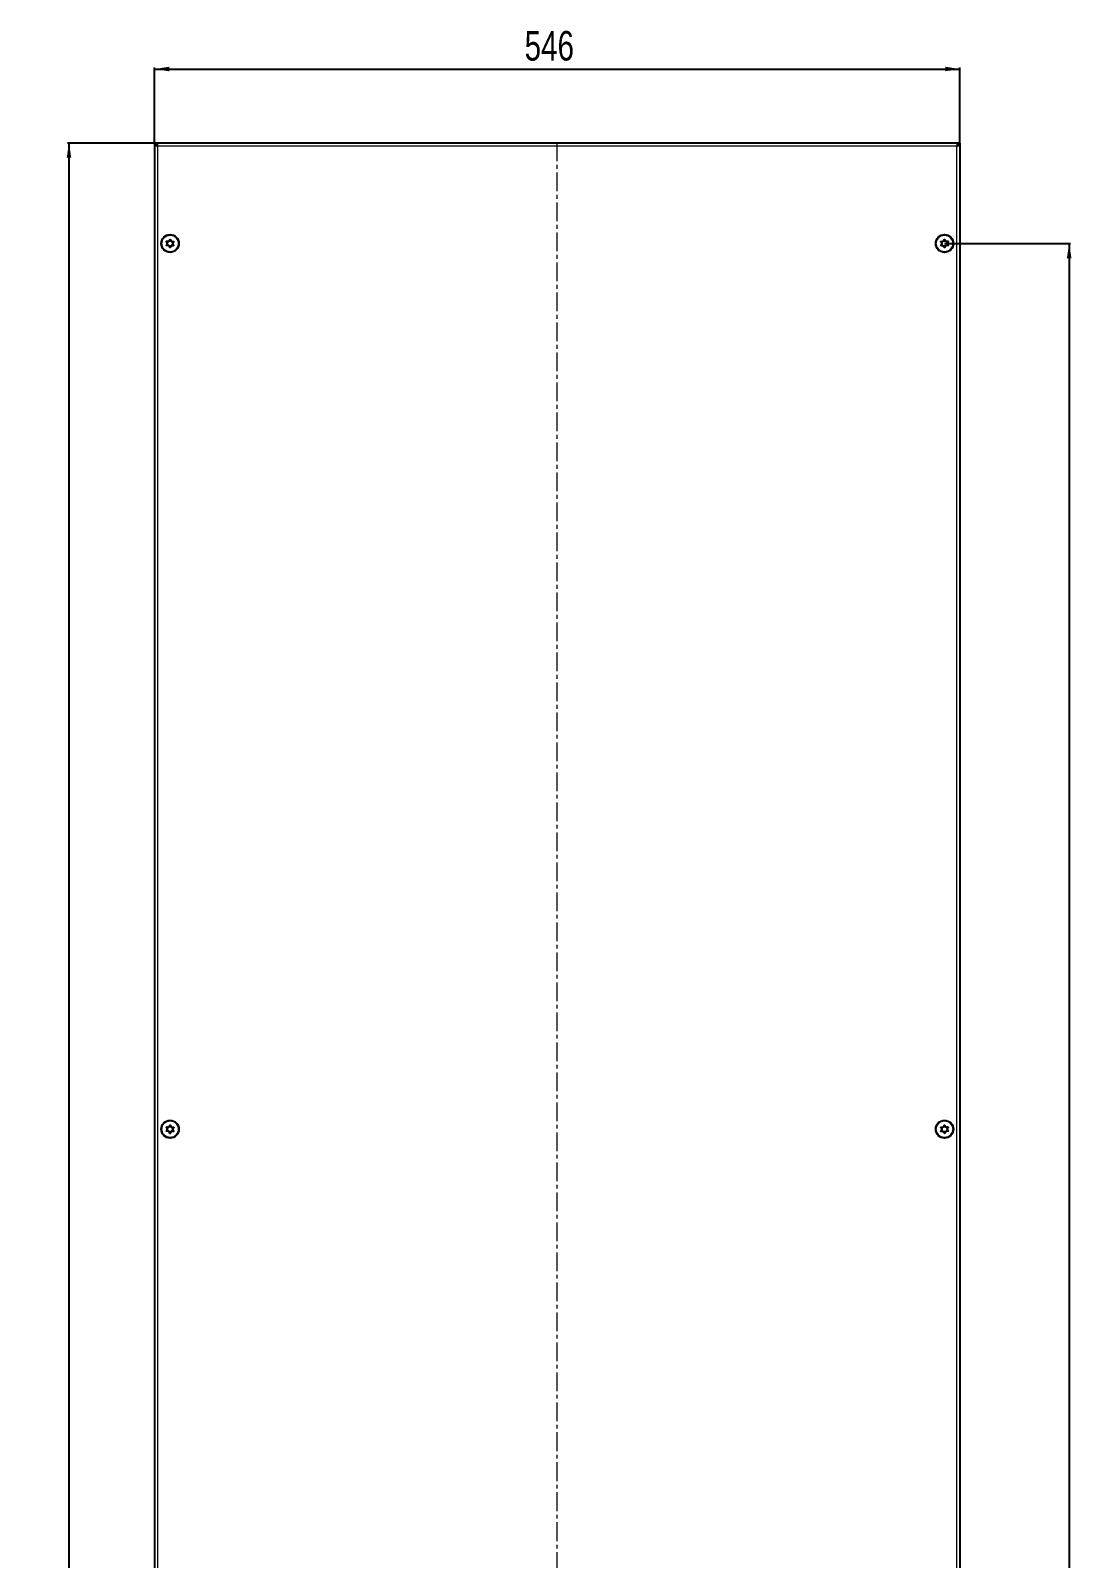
# Model space of a CAD drawing. Header units: millimetres. Extents: x -43 to 1513, y -869 to 1304.
# Drawn here: x -43 to 663, y 236 to 1271 of the extents above; entities that cross this region are included whole.
import ezdxf

# ---------------------------------------------------------------- set-up
doc = ezdxf.new("R2010")
doc.units = ezdxf.units.MM
doc.linetypes.add('CENTERX2', pattern=[20.32, 12.7, -2.54, 2.54, -2.54])
doc.layers.add('FORMAT', color=7, linetype='Continuous')
doc.styles.add('SLDTEXTSTYLE0', font='TXT', dxfattribs={"width": 0.75})
doc.dimstyles.new('SLDDIMSTYLE0', dxfattribs={"dimtxt": 20, "dimasz": 10, "dimexe": 0, "dimexo": 0.0625, "dimgap": 5, "dimtad": 2, "dimdec": 1, "dimrnd": 1e-09, "dimzin": 12, "dimdsep": 46, "dimtxsty": 'SLDTEXTSTYLE0', "dimsah": 1, "dimcen": 0.09, "dimadec": 0, "dimazin": 3, "dimtfac": 1, "dimtofl": 0, "dimtmove": 0, "dimatfit": 3, "dimfxl": 0, "dimfrac": 2, "dimtolj": 1, "dimtzin": 12, "dimarcsym": 0})

# ---------------------------------------------------------------- blocks, each defined once
blk = doc.blocks.new('_D')
at = {"layer": 'FORMAT'}
for p, q in [((41.5, 1194.4), (41.5, 1245.5)), ((41.5, 1244.5), (587.5, 1244.5)), ((587.5, 1194.4), (587.5, 1245.5))]:
    blk.add_line(p, q, dxfattribs=at)
for points in [[(41.5, 1244.5), (51.5, 1243), (51.5, 1246.1)], [(587.5, 1244.5), (577.5, 1246.1), (577.5, 1243)]]:
    blk.add_solid(points, dxfattribs=at)
at = {"layer": 'FORMAT', "insert": (292.4, 1270.3), "char_height": 20, "attachment_point": 1, "style": 'SLDTEXTSTYLE0'}
blk.add_mtext('546', dxfattribs=at)
blk = doc.blocks.new('_D_1')
at = {"layer": 'FORMAT'}
for p, q in [((43.2, 1194.4), (-17.5, 1194.4)), ((-16.5, 1194.4), (-16.5, -766.6)), ((43.2, -766.6), (-17.5, -766.6))]:
    blk.add_line(p, q, dxfattribs=at)
for points in [[(-16.5, 1194.4), (-18, 1184.4), (-14.9, 1184.4)], [(-16.5, -766.6), (-14.9, -756.6), (-18, -756.6)]]:
    blk.add_solid(points, dxfattribs=at)
at = {"layer": 'FORMAT', "insert": (-42.2, 184.3), "char_height": 20, "attachment_point": 1, "rotation": 90, "style": 'SLDTEXTSTYLE0'}
blk.add_mtext('1961', dxfattribs=at)
blk = doc.blocks.new('_D_2')
at = {"layer": 'FORMAT'}
for p, q in [((577.1, 1126.4), (662.5, 1126.4)), ((661.5, 1126.4), (661.5, -698.6)), ((577.1, -698.6), (662.5, -698.6))]:
    blk.add_line(p, q, dxfattribs=at)
for points in [[(661.5, 1126.4), (660, 1116.4), (663.1, 1116.4)], [(661.5, -698.6), (663.1, -688.6), (660, -688.6)]]:
    blk.add_solid(points, dxfattribs=at)
at = {"layer": 'FORMAT', "insert": (635.8, 184.3), "char_height": 20, "attachment_point": 1, "rotation": 90, "style": 'SLDTEXTSTYLE0'}
blk.add_mtext('1825', dxfattribs=at)

msp = doc.modelspace()

# ---------------------------------------------------------------- linework, layer by layer
at = {"color": 7, "linetype": 'Continuous', "lineweight": 25}
for p, q in [((41.54, 1194.36), (41.54, -766.64)), ((41.54, 1194.36), (43.04, 1194.36)), ((585.84, 1194.36), (43.24, 1194.36)), ((43.24, 1193.23), (43.24, 1194.36)), ((585.84, 1194.36), (585.84, 1193.24)), ((587.54, 1194.36), (586.04, 1194.36)), ((587.54, -766.64), (587.54, 1194.36))]:
    msp.add_line(p, q, dxfattribs=at)
at = {"color": 8, "linetype": 'Continuous', "lineweight": 18}
for p, q in [((585.44, 1192.26), (43.64, 1192.26)), ((43.64, 1192.26), (43.64, -764.54)), ((585.44, -764.54), (585.44, 1192.26))]:
    msp.add_line(p, q, dxfattribs=at)
at = {"color": 7, "linetype": 'Continuous', "lineweight": 25}
for centre, radius in [((52.04, 1126.36), 6), ((52.04, 1126.36), 5.79), ((52.04, 1126.36), 1.85), ((577.04, 1126.36), 6), ((577.04, 1126.36), 5.79), ((577.04, 1126.36), 1.85), ((52.04, 526.36), 6), ((52.04, 526.36), 5.79), ((52.04, 526.36), 1.85), ((577.04, 526.36), 6), ((577.04, 526.36), 5.79), ((577.04, 526.36), 1.85)]:
    msp.add_circle(centre, radius, dxfattribs=at)
for points, knots in [([(41.54, 1194.36), (41.58, 1194.18), (41.64, 1193.82), (42.15, 1193.29), (42.85, 1192.77), (43.39, 1192.42), (43.64, 1192.26)], [0, 0, 0, 0, 0.2547568, 0.5096489, 0.7645419, 1, 1, 1, 1]), ([(43.04, 1194.36), (43.05, 1194.27), (43.05, 1194.11), (43.07, 1193.93), (43.1, 1193.75), (43.15, 1193.54), (43.21, 1193.33), (43.27, 1193.14), (43.34, 1192.98), (43.42, 1192.77), (43.51, 1192.56), (43.59, 1192.39), (43.63, 1192.29), (43.64, 1192.26)], [0, 0, 0, 0, 0.12941721, 0.22693452, 0.25952976, 0.38893904, 0.51902217, 0.55849148, 0.65740068, 0.75642243, 0.85668764, 0.95873488, 1, 1, 1, 1]), ([(585.44, 1192.26), (585.73, 1192.44), (586.29, 1192.79), (586.99, 1193.33), (587.46, 1193.85), (587.52, 1194.19), (587.54, 1194.36)], [0, 0, 0, 0, 0.2547527, 0.5096447, 0.7645377, 1, 1, 1, 1]), ([(585.44, 1192.26), (585.49, 1192.35), (585.56, 1192.51), (585.64, 1192.69), (585.71, 1192.87), (585.79, 1193.08), (585.86, 1193.28), (585.92, 1193.47), (585.96, 1193.64), (586, 1193.85), (586.03, 1194.06), (586.04, 1194.23), (586.04, 1194.33), (586.04, 1194.36)], [0, 0, 0, 0, 0.1294172, 0.2269345, 0.2595298, 0.388939, 0.5190222, 0.5584915, 0.6574007, 0.7564224, 0.8566876, 0.9587349, 1, 1, 1, 1]), ([(54.5, 1127.71), (54.49, 1127.72), (54.47, 1127.74), (54.42, 1127.76), (54.28, 1127.78), (53.89, 1127.78), (53.35, 1127.76), (52.79, 1128.07), (52.52, 1128.5), (52.34, 1128.86), (52.23, 1129.07), (52.16, 1129.13), (52.13, 1129.16), (52.09, 1129.16), (52.06, 1129.15), (52, 1129.11), (51.85, 1128.89), (51.64, 1128.46), (51.19, 1127.91), (50.48, 1127.82), (50.01, 1127.88), (49.74, 1127.86), (49.68, 1127.84), (49.65, 1127.82), (49.64, 1127.79), (49.64, 1127.75), (49.64, 1127.71), (49.67, 1127.63), (49.78, 1127.43), (49.98, 1127.11), (50.2, 1126.64), (50.16, 1126.01), (49.86, 1125.56), (49.64, 1125.23), (49.58, 1125.09), (49.58, 1125.04), (49.59, 1125), (49.62, 1124.98), (49.67, 1124.95), (49.81, 1124.93), (50.2, 1124.94), (50.74, 1124.95), (51.3, 1124.65), (51.57, 1124.21), (51.75, 1123.86), (51.86, 1123.65), (51.93, 1123.58), (51.96, 1123.56), (52, 1123.56), (52.03, 1123.57), (52.08, 1123.61), (52.24, 1123.83), (52.45, 1124.25), (52.9, 1124.8), (53.61, 1124.89), (54.08, 1124.84), (54.35, 1124.85), (54.41, 1124.88), (54.44, 1124.9), (54.45, 1124.93), (54.45, 1124.96), (54.45, 1125.01), (54.42, 1125.08), (54.31, 1125.28), (54.11, 1125.61), (53.89, 1126.08), (53.93, 1126.71), (54.23, 1127.16), (54.45, 1127.49), (54.51, 1127.62), (54.51, 1127.68), (54.5, 1127.7), (54.5, 1127.71)], [0, 0, 0, 0, 0.0020087, 0.00442, 0.0093647, 0.0255282, 0.0677053, 0.0957862, 0.1246456, 0.1503415, 0.1605194, 0.1633943, 0.1656965, 0.1672448, 0.1688741, 0.1707699, 0.1786058, 0.2119941, 0.2499945, 0.2879948, 0.3213831, 0.329219, 0.3311148, 0.3327441, 0.3342924, 0.3362166, 0.3385353, 0.3413178, 0.349662, 0.3753578, 0.4042173, 0.4322982, 0.4744753, 0.4906388, 0.4966691, 0.49844, 0.5, 0.5020087, 0.50442, 0.5093647, 0.5255282, 0.5677053, 0.5957862, 0.6246456, 0.6503415, 0.6605194, 0.6633943, 0.6656965, 0.6672448, 0.6688741, 0.6707699, 0.6786058, 0.7119941, 0.7499945, 0.7879948, 0.8213831, 0.829219, 0.8311148, 0.8327441, 0.8342924, 0.8362166, 0.8385353, 0.8413178, 0.849662, 0.8753578, 0.9042173, 0.9322982, 0.9744753, 0.9906388, 0.9966691, 0.99844, 1, 1, 1, 1]), ([(574.59, 1127.71), (574.59, 1127.7), (574.58, 1127.67), (574.59, 1127.61), (574.64, 1127.48), (574.86, 1127.16), (575.16, 1126.71), (575.2, 1126.08), (574.98, 1125.61), (574.77, 1125.27), (574.66, 1125.06), (574.64, 1124.97), (574.64, 1124.93), (574.65, 1124.9), (574.68, 1124.88), (574.74, 1124.85), (575.01, 1124.84), (575.48, 1124.89), (576.19, 1124.8), (576.64, 1124.25), (576.85, 1123.83), (577, 1123.61), (577.06, 1123.57), (577.09, 1123.56), (577.12, 1123.56), (577.16, 1123.58), (577.19, 1123.61), (577.24, 1123.67), (577.35, 1123.87), (577.52, 1124.21), (577.79, 1124.65), (578.35, 1124.95), (578.89, 1124.94), (579.28, 1124.93), (579.43, 1124.95), (579.48, 1124.98), (579.5, 1125.01), (579.51, 1125.05), (579.5, 1125.1), (579.44, 1125.24), (579.23, 1125.56), (578.93, 1126.01), (578.89, 1126.64), (579.11, 1127.11), (579.32, 1127.44), (579.43, 1127.65), (579.45, 1127.74), (579.45, 1127.79), (579.44, 1127.82), (579.41, 1127.84), (579.35, 1127.86), (579.08, 1127.88), (578.61, 1127.82), (577.9, 1127.91), (577.45, 1128.46), (577.24, 1128.89), (577.08, 1129.11), (577.03, 1129.15), (577, 1129.16), (576.97, 1129.16), (576.93, 1129.14), (576.9, 1129.11), (576.85, 1129.04), (576.74, 1128.85), (576.57, 1128.5), (576.3, 1128.07), (575.74, 1127.76), (575.2, 1127.78), (574.81, 1127.78), (574.66, 1127.76), (574.61, 1127.73), (574.6, 1127.72), (574.59, 1127.71)], [0, 0, 0, 0, 0.0020087, 0.00442, 0.0093647, 0.0255282, 0.0677053, 0.0957862, 0.1246456, 0.1503415, 0.1605194, 0.1633943, 0.1656965, 0.1672448, 0.1688741, 0.1707699, 0.1786058, 0.2119941, 0.2499945, 0.2879948, 0.3213831, 0.329219, 0.3311148, 0.3327441, 0.3342924, 0.3362166, 0.3385353, 0.3413178, 0.349662, 0.3753578, 0.4042173, 0.4322982, 0.4744753, 0.4906388, 0.4966691, 0.49844, 0.5, 0.5020087, 0.50442, 0.5093647, 0.5255282, 0.5677053, 0.5957862, 0.6246456, 0.6503415, 0.6605194, 0.6633943, 0.6656965, 0.6672448, 0.6688741, 0.6707699, 0.6786058, 0.7119941, 0.7499945, 0.7879948, 0.8213831, 0.829219, 0.8311148, 0.8327441, 0.8342924, 0.8362166, 0.8385353, 0.8413178, 0.849662, 0.8753578, 0.9042173, 0.9322982, 0.9744753, 0.9906388, 0.9966691, 0.99844, 1, 1, 1, 1]), ([(54.5, 527.71), (54.49, 527.72), (54.47, 527.74), (54.42, 527.76), (54.28, 527.78), (53.89, 527.78), (53.35, 527.76), (52.79, 528.07), (52.52, 528.5), (52.34, 528.86), (52.23, 529.07), (52.16, 529.13), (52.13, 529.16), (52.09, 529.16), (52.06, 529.15), (52, 529.11), (51.85, 528.89), (51.64, 528.46), (51.19, 527.91), (50.48, 527.82), (50.01, 527.88), (49.74, 527.86), (49.68, 527.84), (49.65, 527.82), (49.64, 527.79), (49.64, 527.75), (49.64, 527.71), (49.67, 527.63), (49.78, 527.43), (49.98, 527.11), (50.2, 526.64), (50.16, 526.01), (49.86, 525.56), (49.64, 525.23), (49.58, 525.09), (49.58, 525.04), (49.59, 525), (49.62, 524.98), (49.67, 524.95), (49.81, 524.93), (50.2, 524.94), (50.74, 524.95), (51.3, 524.65), (51.57, 524.21), (51.75, 523.86), (51.86, 523.65), (51.93, 523.58), (51.96, 523.56), (52, 523.56), (52.03, 523.57), (52.08, 523.61), (52.24, 523.83), (52.45, 524.25), (52.9, 524.8), (53.61, 524.89), (54.08, 524.84), (54.35, 524.85), (54.41, 524.88), (54.44, 524.9), (54.45, 524.93), (54.45, 524.96), (54.45, 525.01), (54.42, 525.08), (54.31, 525.28), (54.11, 525.61), (53.89, 526.08), (53.93, 526.71), (54.23, 527.16), (54.45, 527.49), (54.51, 527.62), (54.51, 527.68), (54.5, 527.7), (54.5, 527.71)], [0, 0, 0, 0, 0.0020087, 0.00442, 0.0093647, 0.0255282, 0.0677053, 0.0957862, 0.1246456, 0.1503415, 0.1605194, 0.1633943, 0.1656965, 0.1672448, 0.1688741, 0.1707699, 0.1786058, 0.2119941, 0.2499945, 0.2879948, 0.3213831, 0.329219, 0.3311148, 0.3327441, 0.3342924, 0.3362166, 0.3385353, 0.3413178, 0.349662, 0.3753578, 0.4042173, 0.4322982, 0.4744753, 0.4906388, 0.4966691, 0.49844, 0.5, 0.5020087, 0.50442, 0.5093647, 0.5255282, 0.5677053, 0.5957862, 0.6246456, 0.6503415, 0.6605194, 0.6633943, 0.6656965, 0.6672448, 0.6688741, 0.6707699, 0.6786058, 0.7119941, 0.7499945, 0.7879948, 0.8213831, 0.829219, 0.8311148, 0.8327441, 0.8342924, 0.8362166, 0.8385353, 0.8413178, 0.849662, 0.8753578, 0.9042173, 0.9322982, 0.9744753, 0.9906388, 0.9966691, 0.99844, 1, 1, 1, 1]), ([(574.59, 527.71), (574.59, 527.7), (574.58, 527.67), (574.59, 527.61), (574.64, 527.48), (574.86, 527.16), (575.16, 526.71), (575.2, 526.08), (574.98, 525.61), (574.77, 525.27), (574.66, 525.06), (574.64, 524.97), (574.64, 524.93), (574.65, 524.9), (574.68, 524.88), (574.74, 524.85), (575.01, 524.84), (575.48, 524.89), (576.19, 524.8), (576.64, 524.25), (576.85, 523.83), (577, 523.61), (577.06, 523.57), (577.09, 523.56), (577.12, 523.56), (577.16, 523.58), (577.19, 523.61), (577.24, 523.67), (577.35, 523.87), (577.52, 524.21), (577.79, 524.65), (578.35, 524.95), (578.89, 524.94), (579.28, 524.93), (579.43, 524.95), (579.48, 524.98), (579.5, 525.01), (579.51, 525.05), (579.5, 525.1), (579.44, 525.24), (579.23, 525.56), (578.93, 526.01), (578.89, 526.64), (579.11, 527.11), (579.32, 527.44), (579.43, 527.65), (579.45, 527.74), (579.45, 527.79), (579.44, 527.82), (579.41, 527.84), (579.35, 527.86), (579.08, 527.88), (578.61, 527.82), (577.9, 527.91), (577.45, 528.46), (577.24, 528.89), (577.08, 529.11), (577.03, 529.15), (577, 529.16), (576.97, 529.16), (576.93, 529.14), (576.9, 529.11), (576.85, 529.04), (576.74, 528.85), (576.57, 528.5), (576.3, 528.07), (575.74, 527.76), (575.2, 527.78), (574.81, 527.78), (574.66, 527.76), (574.61, 527.73), (574.6, 527.72), (574.59, 527.71)], [0, 0, 0, 0, 0.0020087, 0.00442, 0.0093647, 0.0255282, 0.0677053, 0.0957862, 0.1246456, 0.1503415, 0.1605194, 0.1633943, 0.1656965, 0.1672448, 0.1688741, 0.1707699, 0.1786058, 0.2119941, 0.2499945, 0.2879948, 0.3213831, 0.329219, 0.3311148, 0.3327441, 0.3342924, 0.3362166, 0.3385353, 0.3413178, 0.349662, 0.3753578, 0.4042173, 0.4322982, 0.4744753, 0.4906388, 0.4966691, 0.49844, 0.5, 0.5020087, 0.50442, 0.5093647, 0.5255282, 0.5677053, 0.5957862, 0.6246456, 0.6503415, 0.6605194, 0.6633943, 0.6656965, 0.6672448, 0.6688741, 0.6707699, 0.6786058, 0.7119941, 0.7499945, 0.7879948, 0.8213831, 0.829219, 0.8311148, 0.8327441, 0.8342924, 0.8362166, 0.8385353, 0.8413178, 0.849662, 0.8753578, 0.9042173, 0.9322982, 0.9744753, 0.9906388, 0.9966691, 0.99844, 1, 1, 1, 1])]:
    msp.add_open_spline(points, degree=3, knots=knots, dxfattribs=at)
for points in [[(43.64, 1192.26), (43.61, 1192.53), (43.54, 1193.08), (43.44, 1193.78), (43.34, 1194.26), (43.28, 1194.33), (43.24, 1194.36)], [(585.84, 1194.36), (585.81, 1194.33), (585.74, 1194.26), (585.64, 1193.78), (585.54, 1193.08), (585.48, 1192.53), (585.44, 1192.26)]]:
    msp.add_open_spline(points, degree=3, dxfattribs=at)
at = {"layer": 'FORMAT', "linetype": 'CENTERX2', "lineweight": 18}
msp.add_line((314.54, -768.64), (314.54, 1196.36), dxfattribs=at)

# ---------------------------------------------------------------- dimensions: what is measured, and where the dimension line sits
at = {"layer": 'FORMAT'}
dim = msp.add_linear_dim(base=(587.54, 1244.52), p1=(41.54, 1194.36), p2=(587.54, 1194.36), dimstyle='SLDDIMSTYLE0', dxfattribs=at)
dim.commit()
dim.dimension.update_dxf_attribs({"geometry": '_D', "text_midpoint": (314.54, 1244.52), "dimtype": 160})
for base, p1, p2, picture, middle in [((-16.46, -766.64), (43.24, 1194.36), (43.24, -766.64), '_D_1', (-16.46, 213.86)), ((661.55, -698.64), (577.04, 1126.36), (577.04, -698.64), '_D_2', (661.55, 213.86))]:
    dim = msp.add_linear_dim(base=base, p1=p1, p2=p2, angle=90, dimstyle='SLDDIMSTYLE0', dxfattribs=at)
    dim.commit()
    dim.dimension.update_dxf_attribs({"geometry": picture, "text_midpoint": middle, "dimtype": 160})

doc.saveas('drawing.dxf')
